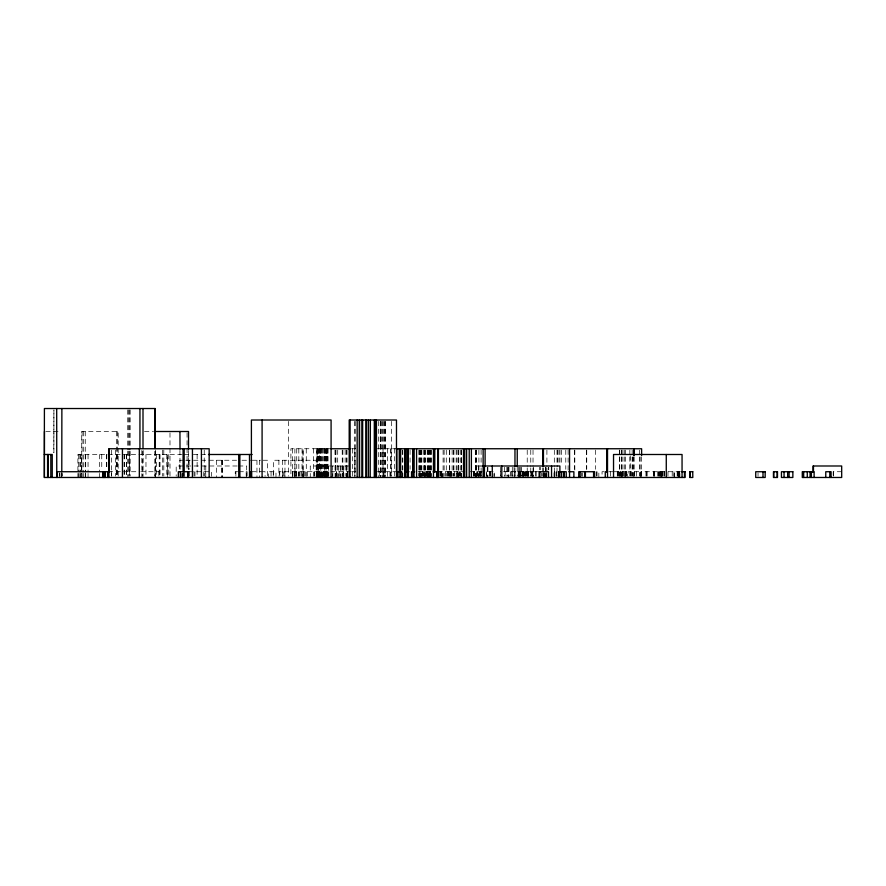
<?xml version="1.0" encoding="UTF-8"?>
<svg xmlns="http://www.w3.org/2000/svg" width="886" height="886" viewBox="0 0 886 886"><rect width="100%" height="100%" fill="white"/><g stroke="black" fill="none" stroke-linecap="round" stroke-linejoin="round"><path stroke-width="0.66" stroke-dasharray="4.43 3.32" d="M45.839 431.504L59.661 431.504M144.507 431.504L152.691 431.504M332.206 448.748L290.907 448.748L290.907 477.476M351.653 448.748L355.386 448.748M377.059 448.748L396.684 448.748M182.139 454.496L77.902 454.496L77.902 472.072M183.867 454.496L190.756 454.496M193.369 454.496L207.114 454.496M183.413 460.244L179.814 460.244L179.814 469.525M185.783 460.244L236.562 460.244M242.033 460.244L250.516 460.244M251.845 460.244L260.506 460.244M263.087 460.244L267.506 460.244L267.506 477.476M237.182 465.992L176.192 465.992L176.192 476.203M238.511 465.992L246.696 465.992L246.696 477.476M349.294 465.992L310.266 465.992L310.266 477.476M476.679 465.992L480.987 465.992M108.17 471.729L139.944 471.729M140.974 471.729L159.081 471.729M188.862 471.729L211.577 471.729L211.577 476.336M237.647 471.729L235.255 471.729L235.255 476.336M238.932 471.729L247.094 471.729L247.094 476.336M251.624 471.729L260.794 471.729M261.038 471.729L265.069 471.729L265.069 476.336M350.845 471.729L279.256 471.729L279.256 477.476M351.853 471.729L355.95 471.729M377.347 471.729L395.942 471.729M418.159 471.729L434.428 471.729M437.894 471.729L464.884 471.729M470.145 471.729L484.553 471.729M493.114 471.729L486.591 471.729L486.591 476.336M503.348 471.729L540.25 471.729M604.019 471.729L602.059 471.729L602.059 476.336M609.07 471.729L613.101 471.729M614.186 471.729L627.354 471.729L627.354 476.336M641.021 471.729L641.021 477.476L640.988 471.729L681.733 471.729M841.7 471.729L833.172 471.729L833.172 476.336M833.438 471.729L833.438 476.336M758.028 472.88L758.028 476.336M679.484 471.729L679.484 477.476M679.163 471.729L679.163 477.476M678.754 471.729L678.665 477.476M678.576 471.729L678.477 477.476M678.322 471.729L678.322 477.476M678.167 471.729L678.167 476.336M677.635 471.729L677.635 477.476M677.17 471.729L677.17 477.476M673.969 471.729L673.969 476.336M672.208 471.729L672.208 476.336M667.989 471.729L667.944 477.476M664.356 471.729L664.411 477.476M664.168 471.729L664.168 477.476M662.983 471.729L662.983 477.476M662.684 471.729L662.684 477.476M662.108 471.729L662.108 477.476M661.764 471.729L661.764 477.476M660.535 471.729L660.535 477.476M660.258 471.729L660.203 477.476M660.103 471.729L660.103 477.476M659.937 471.729L659.937 477.476M659.693 471.729L659.771 477.476M658.863 471.729L658.863 477.476M658.309 471.729L658.309 477.476M657.744 471.729L657.744 477.476M654.466 471.729L654.466 477.476M654.156 471.729L654.178 477.476M653.957 471.729L653.957 477.476M653.525 471.729L653.525 477.476M647.157 471.729L647.157 477.476M646.326 471.729L646.326 477.476M645.938 471.729L645.938 477.476M641.619 456.954L641.619 476.114M641.497 471.729L641.497 477.476M640.755 477.476L640.755 471.729L628.096 471.729L628.096 477.476M640.157 456.954L640.157 476.114M639.482 450.11L639.482 455.592M639.482 456.954L639.482 476.114M636.58 471.729L636.58 476.336M634.686 471.729L634.686 477.476M634.11 456.954L634.11 476.114M633.712 456.954L633.734 477.476M632.814 456.954L632.715 476.114M632.15 450.11L632.15 455.592M632.15 456.954L632.15 476.114M631.341 471.729L631.341 476.336M630.4 471.729L630.345 477.476M630.234 455.847L630.234 476.125M629.857 450.11L629.857 455.592M629.857 456.954L629.857 476.114M626.502 471.729L626.502 477.476M626.081 471.729L626.081 477.476M625.804 471.729L625.804 477.476M625.472 450.11L625.472 455.592M625.472 456.954L625.461 477.476M624.265 450.11L624.265 455.592M624.265 456.954L624.265 477.476M623.844 471.729L623.844 477.476M622.869 450.11L622.869 455.592M622.869 456.954L622.869 476.114M622.692 471.729L622.692 476.336M622.537 471.729L622.537 477.476M622.083 471.729L622.083 477.476M621.695 450.11L621.695 455.592M621.695 456.954L621.706 477.476M621.263 450.11L621.263 455.592M621.263 456.954L621.263 476.114M620.898 471.729L620.898 477.476M620.765 471.729L620.765 477.476M620.654 471.729L620.654 476.336M619.613 450.11L619.613 455.592M619.613 456.954L619.613 476.114M619.392 450.11L619.392 455.592M619.392 456.954L619.392 476.114M619.126 471.729L619.126 476.336M618.793 471.729L618.793 477.476M617.874 471.729L617.874 477.476M617.276 471.729L617.276 477.476M610.664 471.729L610.62 477.476M598.847 477.476L598.847 471.729L596.799 471.729L596.799 476.336M596.92 471.729L596.92 477.476M595.458 450.11L595.458 469.27M586.742 450.11L586.742 469.27M586.454 450.11L586.454 469.27M582.191 472.88L582.191 476.336M581.792 472.88L581.792 476.336M574.815 450.11L574.815 470.643M574.637 450.11L574.637 469.27M568.114 450.11L568.114 470.643M565.789 450.11L565.789 469.27M561.403 450.11L561.403 465.161M559.952 450.11L559.952 463.799M558.955 450.11L558.955 463.799M557.527 450.11L557.527 466.534M557.006 450.11L557.006 466.534M557.006 467.908L557.006 476.114M556.807 471.729L556.807 476.336M556.12 476.336L556.12 471.729L554.005 471.729L554.005 476.336M554.769 471.729L554.769 477.476M554.459 471.729L554.459 477.476M554.315 450.11L554.315 466.534M554.315 467.908L554.304 477.476M548.777 467.265L548.777 469.813M548.655 467.265L548.655 469.813M546.906 450.11L546.906 466.534M546.906 467.908L546.906 472.005M546.906 473.379L546.906 476.114M546.651 472.88L546.651 477.476M546.274 472.88L546.274 476.336M545.909 467.265L545.909 476.203M545.621 467.265L545.621 476.203M545.532 472.88L545.532 477.476M544.857 472.88L544.857 476.336M544.225 472.88L544.093 476.336M544.004 472.88L544.004 477.476M543.838 472.88L543.838 476.336M543.45 467.908L543.45 472.005M543.351 472.88L543.351 477.476M542.719 467.908L542.719 472.005M542.719 473.379L542.719 476.114M541.656 472.88L541.656 476.336M540.504 467.265L540.504 469.813M539.607 467.265L539.607 469.813M536.207 471.729L536.207 476.336M535.609 471.729L535.609 477.476M533.571 467.265L533.571 476.203M533.029 450.11L533.029 466.534M533.029 467.908L533.029 477.476M532.874 471.729L532.874 476.336M532.497 471.729L532.497 477.476M532.375 471.729L532.309 477.476M531.777 471.729L531.833 477.476M531.456 471.729L531.456 476.336M530.836 471.729L530.836 477.476M530.769 450.11L530.769 466.534M530.769 467.908L530.769 476.114M528.654 471.729L528.654 476.336M528.255 471.729L528.311 477.476M528.078 471.729L528.078 477.476M527.879 471.729L527.868 477.476M527.724 471.729L527.724 477.476M527.225 450.11L527.225 466.534M527.225 467.908L527.225 476.114M526.827 471.729L526.827 476.336M526.295 471.729L526.295 477.476M525.498 471.729L525.498 477.476M525.265 471.729L525.265 477.476M525.077 471.729L525.077 477.476M524.623 471.729L524.578 477.476M523.881 471.729L523.881 477.476M523.692 471.729L523.692 477.476M523.482 471.729L523.482 476.336M523.183 471.729L523.183 477.476M522.917 471.729L522.917 477.476M522.552 471.729L522.552 477.476M522.397 471.729L522.397 476.336M521.987 471.729L522.053 477.476M521.4 467.265L521.4 476.203M520.735 467.265L520.735 476.203M520.481 471.729L520.481 477.476M520.348 471.729L520.292 477.476M519.971 471.729L519.971 477.476M519.362 471.729L519.362 477.476M519.251 467.265L519.251 477.476M518.908 471.729L518.908 477.476M518.786 467.265L518.786 476.203M518.465 471.729L518.465 477.476M518.166 471.729L518.166 476.336M517.236 467.265L517.236 476.203M515.143 471.729L515.143 477.476M514.965 467.908L514.965 476.114M514.279 471.729L514.279 477.476M514.046 467.265L514.146 477.476M512.496 471.729L512.496 477.476M512.285 467.265L512.285 476.203M511.266 471.729L511.266 477.476M510.425 471.729L510.425 477.476M508.974 467.265L508.974 476.203M508.486 467.265L508.486 476.203M508.309 467.265L508.387 477.476M508.276 467.265L508.243 477.476M507.7 467.265L507.7 476.203M506.858 467.265L506.858 476.203M505.175 471.729L505.175 476.336M504.444 467.265L504.577 476.336M500.579 467.265L500.579 476.203M500.446 471.729L500.446 476.336M494.166 477.476L494.166 471.729L494.034 476.336M490.357 471.729L490.357 477.476M489.936 471.729L489.936 477.476M489.803 471.729L489.803 477.476M487.898 467.265L487.898 477.476M487.256 467.265L487.267 477.476M486.447 471.729L486.447 476.336M481.331 471.729L481.331 476.336M481.098 450.11L481.098 466.534M481.098 467.908L481.12 476.336M480.467 471.729L480.478 477.476M480.312 471.729L480.312 477.476M480.035 471.729L480.035 476.336M479.891 471.729L479.891 477.476M479.647 471.729L479.647 477.476M478.905 450.11L478.916 476.336M478.484 465.992L478.484 477.476M477.831 471.729L477.831 476.336M477.399 471.729L477.399 477.476M476.613 450.11L476.613 477.476M476.347 471.729L476.347 477.476M476.159 450.11L476.048 476.336M475.483 450.11L475.494 477.476M475.306 450.11L475.339 477.476M474.409 471.729L474.409 477.476M474.298 471.729L474.298 476.336M473.689 471.729L473.689 476.336M473.523 471.729L473.567 477.476M461.595 450.11L461.606 477.476M461.451 450.11L461.484 476.336M461.185 450.11L461.185 477.476M460.853 450.11L460.853 476.114M460.122 471.729L460.122 477.476M460.033 471.729L459.978 477.476M459.535 471.729L459.457 477.476M458.826 450.11L458.826 476.114M458.505 450.11L458.527 477.476M458.261 450.11L458.261 476.114M458.117 471.729L458.228 477.476M457.807 471.729L457.807 477.476M457.453 471.729L457.453 476.336M457.021 450.11L457.043 477.476L456.788 471.729M456.157 450.11L456.19 477.476M454.573 471.729L454.573 477.476M453.942 450.11L453.942 476.114M453.377 450.11L453.377 476.114M452.126 450.11L452.126 476.114M451.683 471.729L451.683 476.336M451.594 471.729L451.594 476.336M451.14 471.729L451.14 477.476M450.664 471.729L450.675 476.336M450.332 471.729L450.332 476.336M450.132 471.729L450.132 477.476M449.822 471.729L449.922 477.476M449.723 450.11L449.723 476.114M449.545 450.11L449.545 476.114M448.549 471.729L448.549 477.476M448.017 471.729L448.017 477.476M447.751 471.729L447.751 477.476M446.289 450.11L446.289 476.114M445.47 471.729L445.47 477.476M444.119 450.11L444.119 476.114M443.1 450.11L443.089 477.476M442.092 477.476L442.092 471.729L441.937 477.476M441.638 471.729L441.638 476.336M440.951 471.729L440.951 476.336M440.641 471.729L440.641 477.476M439.844 471.729L439.844 476.336M431.56 450.11L431.56 477.476M430.862 450.11L430.862 476.114M430.64 471.729L430.607 477.476M430.541 450.11L430.507 476.336M430.352 471.729L430.352 477.476M430.109 471.729L430.131 477.476M429.71 471.729L429.71 477.476M429.632 471.729L429.566 477.476M429.322 450.11L429.455 477.476M429.201 471.729L429.201 477.476M429.012 450.11L429.045 477.476M428.636 450.11L428.702 477.476M428.226 471.729L428.226 476.336M427.938 450.11L427.938 476.114M427.728 471.729L427.728 476.336M427.373 450.11L427.373 477.476M427.107 471.729L427.107 477.476M426.808 471.729L426.72 477.476M426.376 471.729L426.376 477.476M426.199 471.729L426.199 477.476M425.767 450.11L425.767 476.114M425.191 471.729L425.191 477.476M425.003 450.11L425.003 477.476M424.682 450.11L424.804 477.476M424.649 471.729L424.604 477.476M424.472 450.11L424.472 477.476M423.763 471.729L423.763 477.476M423.309 450.11L423.309 476.114M423.01 471.729L423.01 477.476M422.522 471.729L422.522 477.476M422.334 471.729L422.334 477.476M421.836 450.11L421.836 476.114M421.636 450.11L421.703 477.476M420.684 450.11L420.772 477.476M420.451 450.11L420.451 477.476M420.064 471.729L420.064 477.476M419.72 450.11L419.742 477.476M419.421 450.11L419.421 476.114M419.133 471.729L419.133 476.336M418.823 450.11L418.823 476.114M410.063 450.11L410.063 469.27M402.82 450.11L402.82 476.114M402.643 471.729L402.643 476.336M402.222 450.11L402.222 477.476M394.436 448.748L394.436 476.114M391.435 421.382L391.435 476.114M391.125 448.748L391.125 476.114M390.349 448.748L390.349 477.476M389.962 471.729L389.962 476.336M387.481 448.748L387.481 477.476M385.377 421.382L385.377 476.114M385.033 421.382L385.033 477.476M384.912 471.729L384.912 477.476M384.413 421.382L384.269 477.476M383.405 421.382L383.405 477.476M383.295 471.729L383.295 477.476M383.018 448.748L383.018 477.476M382.32 421.382L382.32 477.476M381.8 421.382L381.8 476.114M380.792 421.382L380.758 477.476M380.725 421.382L380.626 476.336M380.26 421.382L380.238 476.114M379.263 471.729L379.263 477.476M378.687 421.382L378.687 477.476M355.264 421.382L355.264 476.114M354.843 448.748L354.832 477.476M354.677 421.382L354.621 476.336M352.473 448.748L352.473 476.114M347.722 471.729L347.722 477.476M347.655 471.729L347.655 476.336M347.412 471.729L347.412 476.336M347.301 471.729L347.301 476.336M347.002 450.11L347.079 476.114M346.537 465.992L346.559 477.476M346.337 450.11L346.337 477.476M345.152 450.11L345.152 476.114M343.657 471.729L343.657 477.476M343.358 465.992L343.358 477.476M343.081 471.729L343.081 476.336M342.893 450.11L342.893 477.476M342.195 450.11L342.317 476.203M341.01 465.992L340.933 477.476M340.213 465.992L340.213 477.476M339.183 471.729L339.183 477.476M338.485 465.992L338.485 477.476M337.71 450.11L337.655 477.476M336.647 471.729L336.647 477.476M336.558 471.729L336.558 476.336M335.96 450.11L335.96 477.476M335.705 465.992L335.705 477.476M335.606 450.11L335.606 477.476M334.974 450.11L335.107 477.476M332.793 471.729L332.848 477.476M332.494 465.992L332.494 477.476M328.784 471.729L328.784 477.476M328.595 465.992L328.595 476.203M328.075 448.748L328.075 477.476M327.421 448.748L327.532 477.476M327.078 448.748L327.067 477.476M326.912 448.748L326.912 476.114M326.735 448.748L326.724 477.476M326.347 448.748L326.336 477.476M326.114 448.748L326.103 477.476M326.015 465.992L326.015 477.476M325.66 448.748L325.638 477.476M325.317 448.748L325.317 477.476M325.129 471.729L325.129 477.476M324.94 448.748L324.952 477.476M324.63 448.748L324.785 477.476M324.586 471.729L324.586 477.476M324.32 465.992L324.32 477.476M324.221 448.748L324.198 477.476M323.722 471.729L323.722 477.476M323.29 471.729L323.29 477.476M323.124 448.748L323.124 477.476M322.748 448.748L322.748 477.476M322.426 477.476L322.426 471.729L322.371 476.336M321.629 471.729L321.629 477.476M321.153 448.748L321.153 477.476M321.097 448.748L321.097 477.476M320.798 465.992L320.798 477.476M320.533 448.748L320.533 477.476M320.2 448.748L320.2 477.476M319.868 448.748L319.924 477.476M319.68 471.729L319.68 477.476L319.591 448.748M319.403 471.729L319.403 477.476M319.248 448.748L319.237 477.476M318.894 448.748L319.026 477.476M318.738 465.992L318.882 477.476M318.583 471.729L318.639 477.476M318.362 448.748L318.351 477.476M318.218 465.992L318.218 477.476M318.107 448.748L318.14 477.476M317.819 448.748L317.819 477.476M317.742 448.748L317.775 477.476M317.421 448.748L317.421 477.476L317.409 471.729M316.811 448.748L316.811 477.476M316.457 471.729L316.457 477.476M316.158 477.476L316.202 460.244L273.652 460.244L273.652 477.476M314.353 471.729L314.353 477.476M314.275 471.729L314.275 477.476M313.589 448.748L313.655 477.476M307.331 471.729L307.398 477.476M306.257 448.748L306.312 477.476M305.282 471.729L305.282 477.476M304.197 471.729L304.186 477.476M303.665 471.729L303.71 477.476M303.466 471.729L303.411 477.476M303.355 471.729L303.222 476.336M302.071 448.748L301.993 477.476M301.041 471.729L301.041 477.476M299.413 471.729L299.346 477.476M298.803 448.748L298.87 477.476M298.383 471.729L298.383 477.476M296.721 448.748L296.721 477.476M296.389 471.729L296.389 477.476M295.248 471.729L295.248 476.336M294.983 460.244L295.016 477.476M294.872 448.748L294.872 477.476M294.595 471.729L294.606 477.476M292.901 471.729L292.901 477.476M292.613 448.748L292.613 477.476M292.491 471.729L292.491 477.476M288.437 421.382L288.437 476.114M284.96 460.244L284.96 477.476M284.827 471.729L284.827 477.476M283.708 471.729L283.708 477.476M282.678 471.729L282.678 477.476M282.457 460.244L282.457 477.476M279.743 471.729L279.743 477.476M278.891 460.244L278.891 476.159M275.978 477.476L275.978 471.729L268.336 471.729L268.336 477.476M273.253 471.729L273.253 476.336M271.061 471.729L271.061 477.476M259.62 460.244L259.62 477.476M256.951 460.244L256.951 477.476M246.186 471.729L246.186 477.476M235.886 471.729L235.886 476.336M222.452 460.244L222.452 477.476M222.142 460.244L222.142 477.476M221.533 460.244L221.533 477.476M216.372 460.244L216.372 477.476M205.774 465.992L205.774 477.476L205.674 471.729M204.223 450.11L204.223 476.114M203.813 471.729L203.813 476.336M197.124 454.496L197.124 476.125M194.964 471.729L194.964 477.476M194.023 471.729L194.023 476.336M189.582 471.729L189.582 477.476M189.128 460.244L189.128 469.525M188.519 450.442L188.397 469.37L188.375 454.496M187.068 432.855L187.068 469.37M184.233 472.88L184.233 477.476M183.867 473.379L183.867 476.114M183.413 473.501L183.413 476.159M183.081 473.379L183.081 476.114M182.937 473.423L182.937 476.125M182.737 473.423L182.737 477.476M182.649 473.423L182.649 477.476M182.139 473.423L182.139 477.476M181.929 473.501L181.929 477.476M179.936 450.442L180.024 469.37M169.99 432.855L170.012 477.476M168.75 454.496L168.794 477.476M166.789 454.496L166.789 477.476M163.81 450.11L163.81 476.114M162.692 450.11L162.692 476.114M160.023 454.496L160.023 477.476M159.58 454.496L159.58 477.476M159.203 454.496L159.203 477.476M158.904 471.729L158.904 477.476M156.656 454.496L156.656 477.476M155.571 450.11L155.571 477.476M155.183 451.273L155.194 477.476M155.039 471.729L155.039 477.476M154.939 451.273L154.939 476.103M145.969 454.496L145.969 477.476M143.155 450.442L143 477.476M142.79 451.273L142.701 476.103M141.826 450.442L141.826 477.476M129.954 409.897L129.954 449.9M129.954 451.273L129.954 476.103M129.877 409.897L129.877 449.9M129.877 451.273L129.877 476.103M129.666 454.496L129.666 477.476M128.193 409.897L128.193 449.9M128.193 451.273L128.193 476.103M127.872 409.897L127.872 449.9M127.872 451.273L127.872 477.476M126.432 454.496L126.432 477.476M126.321 454.496L126.321 477.476M124.682 454.496L124.682 477.476M124.062 454.496L124.062 477.476M118.181 476.125L118.181 431.504L81.733 431.504L81.733 472.072L81.656 454.496M117.561 431.504L117.65 477.476M116.852 454.496L116.852 477.476M116.52 431.504L116.52 477.476M116.398 454.496L116.398 476.125M115.446 450.11L115.446 476.114M111.492 450.11L111.492 476.114M111.392 471.729L111.392 476.336M106.785 454.496L106.785 469.37M106.375 454.496L106.375 469.37M101.757 454.496L101.757 469.37M99.487 454.496L99.487 472.072M99.487 473.423L99.487 477.476M88.046 454.496L88.046 472.072M88.046 473.423L88.046 477.476M85.698 454.496L85.698 472.072M85.698 473.423L85.698 477.476M85.255 431.504L85.255 472.072M85.255 473.423L85.255 477.476M83.705 431.504L83.705 472.072M83.705 473.423L83.705 477.476M82.088 431.504L82.088 472.072M82.088 473.423L82.088 477.476M80.537 454.496L80.537 472.072M80.537 473.423L80.537 477.476M79.906 454.496L79.906 472.072M79.906 473.423L79.906 477.476M78.71 454.496L78.71 472.072M78.71 473.423L78.71 477.476M77.902 473.423L77.902 477.476M62.286 473.423L62.286 476.125M61.776 472.88L61.854 476.336M61.688 473.345L61.688 476.103M61.411 473.345L61.411 477.476M61.045 473.423L61.045 477.476M59.428 472.88L59.428 476.336M59.296 472.88L59.296 476.336M679.795 477.476L679.795 471.729L679.739 477.476M674.257 477.476L674.257 471.729L674.135 477.476M661.499 477.476L661.499 471.729L661.388 477.476M317.088 477.476L317.088 448.748L317.022 477.476M303.045 477.476L303.045 448.748L302.979 477.476M167.576 477.476L167.576 454.496L167.476 477.476M81.733 477.476L81.733 473.423L81.656 477.476M53.913 452.657L53.913 409.897L53.802 452.657"/><path stroke-width="1.33" d="M154.053 431.504L188.519 431.504L188.519 449.08M330.877 448.748L350.014 448.748M395.998 448.748L641.619 448.748L641.619 455.592M44.3 454.496L52.241 454.496L52.241 477.476M208.487 454.496L252.156 454.496M482.239 465.992L559.886 465.992L559.886 472.371M109.809 471.729L57.158 471.729L57.158 477.476M401.214 471.729L398.002 471.729L398.002 477.476M408.967 471.729L405.445 471.729L405.445 477.476M414.659 471.729L411.525 471.729L411.525 477.476M433.199 471.729L438.293 471.729M568.768 471.729L573.884 471.729L573.884 477.476M607.663 471.729L605.26 471.729L605.293 477.476M681.622 471.729L685.088 471.729M692.819 471.729L689.862 471.729L689.862 477.476L692.819 477.476L692.719 471.729M831.09 477.476L831.09 471.729L825.763 471.729L825.763 477.476M829.805 471.729L829.805 477.476M814.112 477.476L814.112 471.729L802.284 471.729L802.284 477.476L841.7 477.476L841.678 465.992L813.038 465.992L813.038 472.371M813.459 465.992L813.459 472.371M811.399 471.729L811.399 477.476M810.081 471.729L810.081 477.476M807.279 471.729L807.279 477.476M803.68 471.729L803.68 477.476M802.805 471.729L802.805 477.476M789.094 471.729L789.094 477.476M787.665 471.729L787.665 477.476M784.055 471.729L784.055 477.476M777.144 471.729L777.144 477.476M773.799 471.729L773.799 477.476M763.001 471.729L763.001 477.476M689.961 471.729L689.961 477.476M684.967 471.729L685.088 477.476L44.3 477.476L44.411 408.524L155.183 408.524L155.183 448.515M684.457 471.729L684.457 477.476M682.054 477.476L682.054 454.496L613.533 454.496L613.533 477.476M666.272 454.496L666.272 477.476M634.11 448.748L634.11 455.592M633.712 448.748L633.712 455.592M607.519 448.748L607.519 477.476M606.799 448.748L606.799 472.005M594.628 477.476L594.628 471.729L585.413 471.729L585.413 477.476M593.576 471.729L593.576 477.476M584.66 477.476L584.66 471.729L578.746 471.729L578.746 477.476M580.131 471.729L580.131 477.476M569.554 448.748L569.554 477.476M566.232 477.476L566.232 471.729L558.623 471.729L558.623 477.476M564.172 471.729L564.172 477.476M563.64 471.729L563.64 477.476M561.624 471.729L561.624 477.476M561.148 471.729L561.148 477.476M558.867 471.729L558.867 477.476M558.767 471.729L558.767 477.476M551.546 465.992L551.546 477.476M548.534 477.476L548.534 471.729L539.153 471.729L539.153 477.476M543.45 448.748L543.45 466.534M542.719 448.748L542.719 466.534M539.851 471.729L539.851 477.476M517.247 448.748L517.247 466.534M514.965 448.748L514.965 466.534M501.819 465.992L501.819 477.476M492.273 465.992L492.273 477.476M485.107 448.748L485.107 466.534M484.443 465.992L484.443 477.476M483.136 448.748L483.136 477.476M471.385 448.748L471.385 477.476M469.226 448.748L469.226 477.476M466.623 448.748L466.623 477.476M464.751 448.748L464.751 477.476M463.5 448.748L463.5 477.476M438.415 448.748L438.415 477.476M437.872 448.748L437.872 472.005M437.684 471.729L437.684 477.476M437.418 471.729L437.551 477.476M436.853 471.729L436.853 477.476M436.765 471.729L436.72 477.476M434.805 448.748L434.805 472.005M434.195 448.748L434.195 472.005M433.464 448.748L433.464 477.476M416.575 448.748L416.575 477.476M414.05 448.748L414.039 477.476M413.452 448.748L413.452 472.005M412.931 471.729L412.931 477.476M412.754 448.748L412.754 472.005M408.291 448.748L408.402 477.476M407.56 448.748L407.56 472.005M407.117 471.729L407.117 477.476M406.862 448.748L406.862 472.005M405.157 448.748L405.157 477.476M404.858 471.729L404.858 477.476M404.692 448.748L404.692 477.476M400.904 471.729L400.904 477.476M400.627 448.748L400.605 477.476M399.929 471.729L399.929 477.476M399.896 448.748L399.896 472.005M399.254 448.748L399.254 472.005M396.806 448.748L396.806 477.476M396.485 477.476L396.485 420.008L349.195 420.008L349.195 477.476M376.461 420.008L376.461 477.476M376.229 420.008L376.229 477.476M375.553 420.008L375.553 477.476M374.302 420.008L374.302 477.476M370.37 420.008L370.215 477.476M368.443 420.008L368.443 477.476M366.582 420.008L366.582 477.476M365.852 420.008L365.852 477.476M362.651 420.008L362.651 477.476M361.853 420.008L361.853 477.476M359.539 420.008L359.539 477.476M359.373 420.008L359.373 477.476M357.158 420.008L357.158 477.476M350.092 420.008L350.092 477.476M331.087 477.476L331.087 420.008L251.402 420.008L251.402 477.476M262.09 420.008L262.09 477.476M251.624 477.476L251.624 471.729L250.206 471.729L250.206 477.476M249.498 454.496L249.531 477.476M239.873 454.496L239.873 477.476M238.722 454.496L238.722 477.476M209.151 477.476L209.174 448.748L108.934 448.748L108.934 477.476M201.421 448.748L201.421 477.476M192.439 448.748L192.439 477.476M188.209 477.476L188.209 471.729L178.341 471.729L178.341 477.476M187.777 471.729L187.777 477.476M184.188 448.748L184.188 472.005M183.081 448.748L183.081 472.005M180.334 471.729L180.334 477.476M179.936 431.504L180.024 449.08M154.939 408.524L154.939 448.515M143 408.524L143.011 448.515M139.955 408.524L139.933 448.515M139.323 448.748L139.323 477.476M122.445 448.748L122.445 477.476M109.111 448.748L109.111 472.005M108.17 471.729L108.17 477.476M107.771 471.729L107.771 477.476M105.201 471.729L105.201 477.476M104.825 471.729L104.825 477.476M104.67 471.729L104.67 477.476M103.839 471.729L103.839 477.476M103.23 471.729L103.23 477.476M102.754 471.729L102.754 477.476M61.876 408.524L61.787 471.961M56.693 408.524L56.759 477.476M50.823 454.496L50.823 477.476M48.11 454.496L48.11 477.476M47.578 454.496L47.578 477.476M44.455 431.504L44.433 477.476M765.172 471.729L755.725 471.729L755.725 477.476L765.172 477.476L765.172 471.729M777.487 471.729L773.456 471.729L773.456 477.476L777.487 477.476L777.487 471.729M792.859 471.729L781.441 471.729L781.441 477.476L792.859 477.476L792.859 471.729"/></g></svg>
